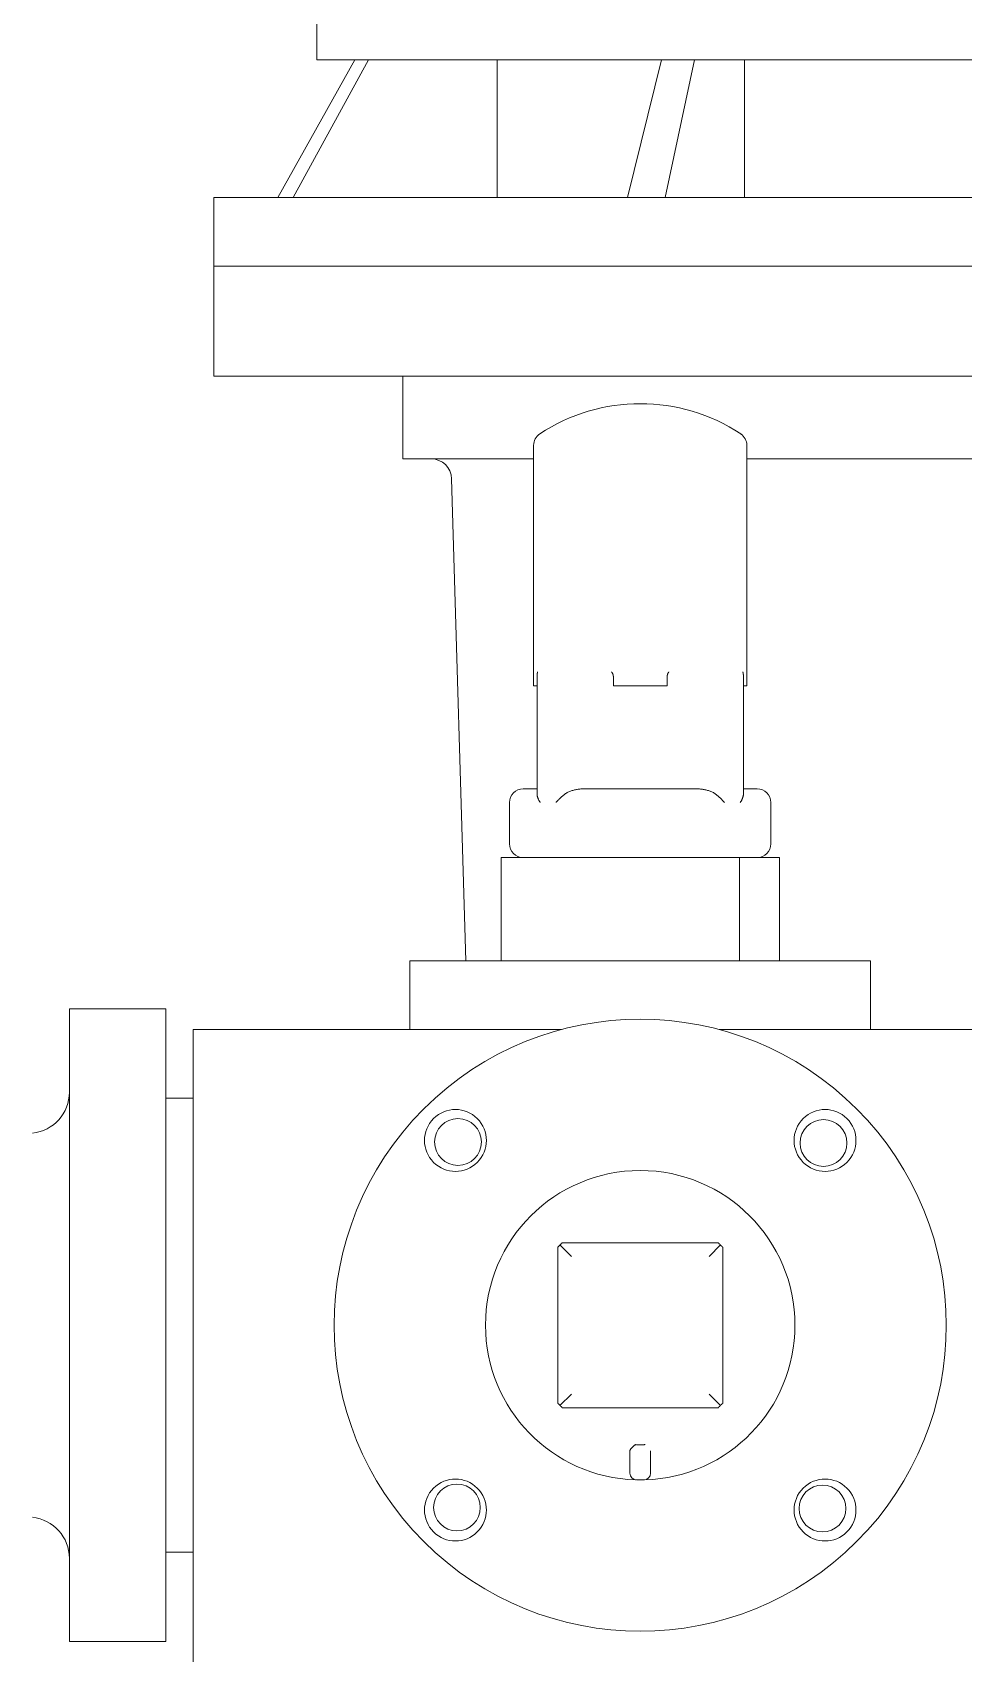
# Model space of a CAD drawing. Extents: x -965262 to 1142518, y -357520 to 71675.
# Drawn here: x -851881.7 to -851746.3, y -92212.1 to -91976.3 of the extents above; entities that cross this region are included whole.
import ezdxf

# ---------------------------------------------------------------- set-up
doc = ezdxf.new("R2010")
doc.units = 0
doc.header["$LTSCALE"] = 10
doc.layers.get('0').update_dxf_attribs({"linetype": 'CONTINUOUS', "lineweight": 30})
doc.layers.add('Оборудование', color=7, linetype='CONTINUOUS', lineweight=30)

msp = doc.modelspace()

# ---------------------------------------------------------------- hatches: boundary and pattern name
at = {"lineweight": 30, "true_color": 0x1b8828}
h = msp.add_hatch(color=106, dxfattribs=at)
h.dxf.hatch_style = 1
h.paths.add_polyline_path([(-851459.79, -90277.67), (-853359.79, -90277.67), (-853359.79, -94944.84), (-851459.79, -94944.84)])
h.paths.add_polyline_path([(-851559.79, -94844.84), (-853259.79, -94844.84), (-853259.79, -90344.85), (-851559.79, -90344.85)], flags=16)

# ---------------------------------------------------------------- linework, layer by layer
at = {"layer": 'Оборудование', "color": 7, "lineweight": 0}
for p, q in [((-851840.29, -91980.34, -2902.58), (-851840.29, -91824.34, -2902.58)), ((-851846, -92000.34, -2902.58), (-851834.78, -91980.34, -2902.58)), ((-851832.79, -91980.34, -2902.58), (-851843.73, -92000.34, -2902.58)), ((-851834.78, -91980.34, -2902.58), (-851840.29, -91980.34, -2902.58)), ((-851832.79, -91980.34, -2902.58), (-851834.78, -91980.34, -2902.58)), ((-851790.2, -91980.34, -2902.58), (-851832.79, -91980.34, -2902.58)), ((-851814.1, -91980.34, -2902.58), (-851814.1, -92000.34, -2902.58)), ((-851795.13, -92000.34, -2902.58), (-851790.2, -91980.34, -2902.58)), ((-851785.41, -91980.34, -2902.58), (-851790.2, -91980.34, -2902.58)), ((-851785.41, -91980.34, -2902.58), (-851789.66, -92000.34, -2902.58)), ((-851725.18, -91980.34, -2902.58), (-851785.41, -91980.34, -2902.58)), ((-851778.14, -91980.34, -2902.58), (-851778.14, -92000.34, -2902.58)), ((-851655.29, -92000.34, -2902.58), (-851855.29, -92000.34, -2902.58)), ((-851855.29, -92010.34, -2902.58), (-851855.29, -92000.34, -2902.58)), ((-851655.29, -92010.34, -2902.58), (-851855.29, -92010.34, -2902.58)), ((-851655.29, -92010.34, -2902.58), (-851855.29, -92010.34, -2902.58)), ((-851855.29, -92026.34, -2902.58), (-851855.29, -92010.34, -2902.58)), ((-851655.29, -92026.34, -2902.58), (-851855.29, -92026.34, -2902.58)), ((-851827.79, -92038.34, -2902.58), (-851827.79, -92026.34, -2902.58)), ((-851808.79, -92036.39, -2902.58), (-851808.79, -92071.34, -2902.58)), ((-851777.79, -92036.39, -2902.58), (-851777.79, -92071.34, -2902.58)), ((-851808.79, -92038.34, -2902.58), (-851827.79, -92038.34, -2902.58)), ((-851682.79, -92038.34, -2902.58), (-851777.79, -92038.34, -2902.58)), ((-851818.63, -92111.34, -2902.58), (-851820.71, -92041.25, -2902.58)), ((-851808.28, -92069.72, -2902.58), (-851808.27, -92069.69, -2902.58)), ((-851808.28, -92069.76, -2902.58), (-851808.28, -92069.72, -2902.58)), ((-851808.28, -92069.79, -2902.58), (-851808.28, -92069.76, -2902.58)), ((-851808.28, -92069.83, -2902.58), (-851808.28, -92069.79, -2902.58)), ((-851808.27, -92069.63, -2902.58), (-851808.26, -92069.59, -2902.58)), ((-851808.27, -92069.66, -2902.58), (-851808.27, -92069.63, -2902.58)), ((-851808.27, -92069.69, -2902.58), (-851808.27, -92069.66, -2902.58)), ((-851808.26, -92069.53, -2902.58), (-851808.25, -92069.5, -2902.58)), ((-851808.26, -92069.56, -2902.58), (-851808.26, -92069.53, -2902.58)), ((-851808.26, -92069.59, -2902.58), (-851808.26, -92069.56, -2902.58)), ((-851808.25, -92069.47, -2902.58), (-851808.24, -92069.44, -2902.58)), ((-851808.25, -92069.5, -2902.58), (-851808.25, -92069.47, -2902.58)), ((-851808.24, -92069.42, -2902.58), (-851808.23, -92069.39, -2902.58)), ((-851808.24, -92069.44, -2902.58), (-851808.24, -92069.42, -2902.58)), ((-851808.23, -92069.39, -2902.58), (-851808.22, -92069.36, -2902.58)), ((-851808.22, -92069.36, -2902.58), (-851808.22, -92069.34, -2902.58)), ((-851797.47, -92069.34, -2902.58), (-851797.45, -92069.36, -2902.58)), ((-851797.45, -92069.36, -2902.58), (-851797.42, -92069.39, -2902.58)), ((-851797.42, -92069.39, -2902.58), (-851797.4, -92069.42, -2902.58)), ((-851797.4, -92069.42, -2902.58), (-851797.38, -92069.44, -2902.58)), ((-851797.38, -92069.44, -2902.58), (-851797.36, -92069.47, -2902.58)), ((-851797.36, -92069.47, -2902.58), (-851797.34, -92069.5, -2902.58)), ((-851797.34, -92069.5, -2902.58), (-851797.32, -92069.53, -2902.58)), ((-851797.32, -92069.53, -2902.58), (-851797.31, -92069.56, -2902.58)), ((-851797.31, -92069.56, -2902.58), (-851797.29, -92069.59, -2902.58)), ((-851797.29, -92069.59, -2902.58), (-851797.28, -92069.62, -2902.58)), ((-851797.28, -92069.62, -2902.58), (-851797.27, -92069.66, -2902.58)), ((-851797.27, -92069.66, -2902.58), (-851797.26, -92069.69, -2902.58)), ((-851797.26, -92069.69, -2902.58), (-851797.25, -92069.72, -2902.58)), ((-851797.25, -92069.72, -2902.58), (-851797.24, -92069.76, -2902.58)), ((-851797.24, -92069.76, -2902.58), (-851797.23, -92069.79, -2902.58)), ((-851797.23, -92069.79, -2902.58), (-851797.22, -92069.82, -2902.58)), ((-851789.36, -92069.83, -2902.58), (-851789.35, -92069.79, -2902.58)), ((-851789.35, -92069.79, -2902.58), (-851789.34, -92069.76, -2902.58)), ((-851789.34, -92069.72, -2902.58), (-851789.32, -92069.69, -2902.58)), ((-851789.34, -92069.76, -2902.58), (-851789.34, -92069.72, -2902.58)), ((-851789.32, -92069.69, -2902.58), (-851789.31, -92069.66, -2902.58)), ((-851789.31, -92069.66, -2902.58), (-851789.3, -92069.63, -2902.58)), ((-851789.3, -92069.63, -2902.58), (-851789.29, -92069.59, -2902.58)), ((-851789.29, -92069.59, -2902.58), (-851789.27, -92069.56, -2902.58)), ((-851789.27, -92069.56, -2902.58), (-851789.26, -92069.53, -2902.58)), ((-851789.26, -92069.53, -2902.58), (-851789.24, -92069.5, -2902.58)), ((-851789.24, -92069.5, -2902.58), (-851789.22, -92069.47, -2902.58)), ((-851789.22, -92069.47, -2902.58), (-851789.2, -92069.44, -2902.58)), ((-851789.2, -92069.44, -2902.58), (-851789.18, -92069.42, -2902.58)), ((-851789.18, -92069.42, -2902.58), (-851789.16, -92069.39, -2902.58)), ((-851789.16, -92069.39, -2902.58), (-851789.14, -92069.36, -2902.58)), ((-851789.14, -92069.36, -2902.58), (-851789.11, -92069.34, -2902.58)), ((-851778.36, -92069.34, -2902.58), (-851778.36, -92069.36, -2902.58)), ((-851778.36, -92069.36, -2902.58), (-851778.35, -92069.39, -2902.58)), ((-851778.35, -92069.39, -2902.58), (-851778.35, -92069.42, -2902.58)), ((-851778.35, -92069.42, -2902.58), (-851778.34, -92069.44, -2902.58)), ((-851778.34, -92069.44, -2902.58), (-851778.33, -92069.47, -2902.58)), ((-851778.33, -92069.47, -2902.58), (-851778.33, -92069.5, -2902.58)), ((-851778.33, -92069.5, -2902.58), (-851778.32, -92069.53, -2902.58)), ((-851778.32, -92069.53, -2902.58), (-851778.32, -92069.56, -2902.58)), ((-851778.32, -92069.56, -2902.58), (-851778.32, -92069.59, -2902.58)), ((-851778.32, -92069.59, -2902.58), (-851778.31, -92069.62, -2902.58)), ((-851778.31, -92069.62, -2902.58), (-851778.31, -92069.66, -2902.58)), ((-851778.31, -92069.66, -2902.58), (-851778.31, -92069.69, -2902.58)), ((-851778.31, -92069.69, -2902.58), (-851778.3, -92069.72, -2902.58)), ((-851778.3, -92069.72, -2902.58), (-851778.3, -92069.76, -2902.58)), ((-851778.3, -92069.76, -2902.58), (-851778.3, -92069.79, -2902.58)), ((-851778.3, -92069.79, -2902.58), (-851778.3, -92069.82, -2902.58)), ((-851808.29, -92071.34, -2902.58), (-851808.79, -92071.34, -2902.58)), ((-851808.29, -92069.86, -2902.58), (-851808.28, -92069.83, -2902.58)), ((-851808.29, -92069.89, -2902.58), (-851808.29, -92069.86, -2902.58)), ((-851808.29, -92069.93, -2902.58), (-851808.29, -92069.89, -2902.58)), ((-851808.29, -92069.96, -2902.58), (-851808.29, -92069.93, -2902.58)), ((-851808.29, -92070, -2902.58), (-851808.29, -92069.96, -2902.58)), ((-851808.29, -92070.03, -2902.58), (-851808.29, -92070, -2902.58)), ((-851808.29, -92070.07, -2902.58), (-851808.29, -92070.03, -2902.58)), ((-851808.29, -92070.1, -2902.58), (-851808.29, -92070.07, -2902.58)), ((-851808.29, -92073.31, -2902.58), (-851808.29, -92070.1, -2902.58)), ((-851797.22, -92069.82, -2902.58), (-851797.22, -92069.86, -2902.58)), ((-851797.22, -92069.86, -2902.58), (-851797.21, -92069.89, -2902.58)), ((-851797.21, -92069.89, -2902.58), (-851797.21, -92069.93, -2902.58)), ((-851797.21, -92069.93, -2902.58), (-851797.2, -92069.96, -2902.58)), ((-851797.2, -92069.96, -2902.58), (-851797.2, -92070, -2902.58)), ((-851797.2, -92070, -2902.58), (-851797.2, -92070.03, -2902.58)), ((-851797.2, -92070.03, -2902.58), (-851797.2, -92070.07, -2902.58)), ((-851797.2, -92070.07, -2902.58), (-851797.2, -92070.1, -2902.58)), ((-851797.2, -92070.1, -2902.58), (-851797.2, -92071.34, -2902.58)), ((-851793.29, -92071.34, -2902.58), (-851797.2, -92071.34, -2902.58)), ((-851789.39, -92071.34, -2902.58), (-851793.29, -92071.34, -2902.58)), ((-851789.39, -92070.07, -2902.58), (-851789.38, -92070.03, -2902.58)), ((-851789.39, -92070.1, -2902.58), (-851789.39, -92070.07, -2902.58)), ((-851789.39, -92071.34, -2902.58), (-851789.39, -92070.1, -2902.58)), ((-851789.38, -92069.93, -2902.58), (-851789.37, -92069.89, -2902.58)), ((-851789.38, -92069.96, -2902.58), (-851789.38, -92069.93, -2902.58)), ((-851789.38, -92070, -2902.58), (-851789.38, -92069.96, -2902.58)), ((-851789.38, -92070.03, -2902.58), (-851789.38, -92070, -2902.58)), ((-851789.37, -92069.86, -2902.58), (-851789.36, -92069.83, -2902.58)), ((-851789.37, -92069.89, -2902.58), (-851789.37, -92069.86, -2902.58)), ((-851778.3, -92069.82, -2902.58), (-851778.3, -92069.86, -2902.58)), ((-851778.3, -92069.86, -2902.58), (-851778.29, -92069.89, -2902.58)), ((-851778.29, -92069.89, -2902.58), (-851778.29, -92069.93, -2902.58)), ((-851778.29, -92069.93, -2902.58), (-851778.29, -92069.96, -2902.58)), ((-851778.29, -92069.96, -2902.58), (-851778.29, -92070, -2902.58)), ((-851778.29, -92070, -2902.58), (-851778.29, -92070.03, -2902.58)), ((-851778.29, -92070.03, -2902.58), (-851778.29, -92070.07, -2902.58)), ((-851778.29, -92070.07, -2902.58), (-851778.29, -92070.1, -2902.58)), ((-851778.29, -92070.1, -2902.58), (-851778.29, -92073.31, -2902.58)), ((-851777.79, -92071.34, -2902.58), (-851778.29, -92071.34, -2902.58)), ((-851808.29, -92087.1, -2902.58), (-851808.29, -92073.31, -2902.58)), ((-851778.29, -92073.31, -2902.58), (-851778.29, -92087.1, -2902.58)), ((-851812.29, -92088.34, -2902.58), (-851812.29, -92094.34, -2902.58)), ((-851808.29, -92086.34, -2902.58), (-851810.29, -92086.34, -2902.58)), ((-851808.29, -92087.15, -2902.58), (-851808.29, -92087.1, -2902.58)), ((-851808.29, -92087.2, -2902.58), (-851808.29, -92087.15, -2902.58)), ((-851808.28, -92087.25, -2902.58), (-851808.29, -92087.2, -2902.58)), ((-851808.28, -92087.3, -2902.58), (-851808.28, -92087.25, -2902.58)), ((-851808.27, -92087.35, -2902.58), (-851808.28, -92087.3, -2902.58)), ((-851808.26, -92087.4, -2902.58), (-851808.27, -92087.35, -2902.58)), ((-851808.25, -92087.44, -2902.58), (-851808.26, -92087.4, -2902.58)), ((-851808.23, -92087.5, -2902.58), (-851808.25, -92087.44, -2902.58)), ((-851808.22, -92087.55, -2902.58), (-851808.23, -92087.5, -2902.58)), ((-851808.2, -92087.6, -2902.58), (-851808.22, -92087.55, -2902.58)), ((-851808.18, -92087.65, -2902.58), (-851808.2, -92087.6, -2902.58)), ((-851808.16, -92087.7, -2902.58), (-851808.18, -92087.65, -2902.58)), ((-851808.14, -92087.75, -2902.58), (-851808.16, -92087.7, -2902.58)), ((-851808.12, -92087.81, -2902.58), (-851808.14, -92087.75, -2902.58)), ((-851808.1, -92087.86, -2902.58), (-851808.12, -92087.81, -2902.58)), ((-851808.07, -92087.91, -2902.58), (-851808.1, -92087.86, -2902.58)), ((-851808.04, -92087.96, -2902.58), (-851808.07, -92087.91, -2902.58)), ((-851808.02, -92088.02, -2902.58), (-851808.04, -92087.96, -2902.58)), ((-851807.99, -92088.07, -2902.58), (-851808.02, -92088.02, -2902.58)), ((-851807.96, -92088.12, -2902.58), (-851807.99, -92088.07, -2902.58)), ((-851807.92, -92088.18, -2902.58), (-851807.96, -92088.12, -2902.58)), ((-851807.89, -92088.23, -2902.58), (-851807.92, -92088.18, -2902.58)), ((-851807.86, -92088.28, -2902.58), (-851807.89, -92088.23, -2902.58)), ((-851807.82, -92088.34, -2902.58), (-851807.86, -92088.28, -2902.58)), ((-851805.49, -92088.28, -2902.58), (-851805.53, -92088.34, -2902.58)), ((-851805.45, -92088.23, -2902.58), (-851805.49, -92088.28, -2902.58)), ((-851805.4, -92088.18, -2902.58), (-851805.45, -92088.23, -2902.58)), ((-851805.35, -92088.12, -2902.58), (-851805.4, -92088.18, -2902.58)), ((-851805.3, -92088.07, -2902.58), (-851805.35, -92088.12, -2902.58)), ((-851805.26, -92088.02, -2902.58), (-851805.3, -92088.07, -2902.58)), ((-851805.21, -92087.96, -2902.58), (-851805.26, -92088.02, -2902.58)), ((-851805.16, -92087.91, -2902.58), (-851805.21, -92087.96, -2902.58)), ((-851805.1, -92087.86, -2902.58), (-851805.16, -92087.91, -2902.58)), ((-851805.05, -92087.81, -2902.58), (-851805.1, -92087.86, -2902.58)), ((-851805, -92087.75, -2902.58), (-851805.05, -92087.81, -2902.58)), ((-851804.95, -92087.7, -2902.58), (-851805, -92087.75, -2902.58)), ((-851804.89, -92087.65, -2902.58), (-851804.95, -92087.7, -2902.58)), ((-851804.84, -92087.6, -2902.58), (-851804.89, -92087.65, -2902.58)), ((-851804.78, -92087.55, -2902.58), (-851804.84, -92087.6, -2902.58)), ((-851804.72, -92087.5, -2902.58), (-851804.78, -92087.55, -2902.58)), ((-851804.67, -92087.44, -2902.58), (-851804.72, -92087.5, -2902.58)), ((-851804.61, -92087.4, -2902.58), (-851804.67, -92087.44, -2902.58)), ((-851804.55, -92087.35, -2902.58), (-851804.61, -92087.4, -2902.58)), ((-851804.49, -92087.3, -2902.58), (-851804.55, -92087.35, -2902.58)), ((-851804.43, -92087.25, -2902.58), (-851804.49, -92087.3, -2902.58)), ((-851804.37, -92087.2, -2902.58), (-851804.43, -92087.25, -2902.58)), ((-851804.31, -92087.15, -2902.58), (-851804.37, -92087.2, -2902.58)), ((-851804.25, -92087.1, -2902.58), (-851804.31, -92087.15, -2902.58)), ((-851804.25, -92087.1, -2902.58), (-851804.14, -92087.03, -2902.58)), ((-851804.14, -92087.03, -2902.58), (-851804.03, -92086.96, -2902.58)), ((-851804.03, -92086.96, -2902.58), (-851803.92, -92086.89, -2902.58)), ((-851803.92, -92086.89, -2902.58), (-851803.8, -92086.83, -2902.58)), ((-851803.8, -92086.83, -2902.58), (-851803.69, -92086.78, -2902.58)), ((-851803.69, -92086.78, -2902.58), (-851803.57, -92086.73, -2902.58)), ((-851803.57, -92086.73, -2902.58), (-851803.45, -92086.68, -2902.58)), ((-851803.45, -92086.68, -2902.58), (-851803.33, -92086.63, -2902.58)), ((-851803.33, -92086.63, -2902.58), (-851803.2, -92086.59, -2902.58)), ((-851803.2, -92086.59, -2902.58), (-851803.08, -92086.56, -2902.58)), ((-851803.08, -92086.56, -2902.58), (-851802.95, -92086.52, -2902.58)), ((-851802.95, -92086.52, -2902.58), (-851802.83, -92086.49, -2902.58)), ((-851802.83, -92086.49, -2902.58), (-851802.7, -92086.47, -2902.58)), ((-851802.7, -92086.47, -2902.58), (-851802.58, -92086.44, -2902.58)), ((-851802.58, -92086.44, -2902.58), (-851802.45, -92086.42, -2902.58)), ((-851802.45, -92086.42, -2902.58), (-851802.32, -92086.4, -2902.58)), ((-851802.32, -92086.4, -2902.58), (-851802.19, -92086.39, -2902.58)), ((-851802.19, -92086.39, -2902.58), (-851802.06, -92086.37, -2902.58)), ((-851802.06, -92086.37, -2902.58), (-851801.94, -92086.36, -2902.58)), ((-851801.94, -92086.36, -2902.58), (-851801.81, -92086.35, -2902.58)), ((-851801.81, -92086.35, -2902.58), (-851801.68, -92086.35, -2902.58)), ((-851801.68, -92086.35, -2902.58), (-851801.55, -92086.34, -2902.58)), ((-851801.55, -92086.34, -2902.58), (-851801.42, -92086.34, -2902.58)), ((-851801.42, -92086.34, -2902.58), (-851801.29, -92086.34, -2902.58)), ((-851793.29, -92086.34, -2902.58), (-851801.29, -92086.34, -2902.58)), ((-851785.29, -92086.34, -2902.58), (-851793.29, -92086.34, -2902.58)), ((-851785.29, -92086.34, -2902.58), (-851785.16, -92086.34, -2902.58)), ((-851785.16, -92086.34, -2902.58), (-851785.03, -92086.34, -2902.58)), ((-851785.03, -92086.34, -2902.58), (-851784.9, -92086.35, -2902.58)), ((-851784.9, -92086.35, -2902.58), (-851784.77, -92086.35, -2902.58)), ((-851784.77, -92086.35, -2902.58), (-851784.65, -92086.36, -2902.58)), ((-851784.65, -92086.36, -2902.58), (-851784.52, -92086.37, -2902.58)), ((-851784.52, -92086.37, -2902.58), (-851784.39, -92086.39, -2902.58)), ((-851784.39, -92086.39, -2902.58), (-851784.26, -92086.4, -2902.58)), ((-851784.26, -92086.4, -2902.58), (-851784.14, -92086.42, -2902.58)), ((-851784.14, -92086.42, -2902.58), (-851784.01, -92086.44, -2902.58)), ((-851784.01, -92086.44, -2902.58), (-851783.88, -92086.47, -2902.58)), ((-851783.88, -92086.47, -2902.58), (-851783.76, -92086.49, -2902.58)), ((-851783.76, -92086.49, -2902.58), (-851783.63, -92086.52, -2902.58)), ((-851783.63, -92086.52, -2902.58), (-851783.51, -92086.56, -2902.58)), ((-851783.51, -92086.56, -2902.58), (-851783.38, -92086.59, -2902.58)), ((-851783.38, -92086.59, -2902.58), (-851783.26, -92086.63, -2902.58)), ((-851783.26, -92086.63, -2902.58), (-851783.14, -92086.68, -2902.58)), ((-851783.14, -92086.68, -2902.58), (-851783.01, -92086.72, -2902.58)), ((-851783.01, -92086.72, -2902.58), (-851782.9, -92086.78, -2902.58)), ((-851782.9, -92086.78, -2902.58), (-851782.78, -92086.83, -2902.58)), ((-851782.78, -92086.83, -2902.58), (-851782.66, -92086.89, -2902.58)), ((-851782.66, -92086.89, -2902.58), (-851782.55, -92086.96, -2902.58)), ((-851782.55, -92086.96, -2902.58), (-851782.44, -92087.03, -2902.58)), ((-851782.44, -92087.03, -2902.58), (-851782.34, -92087.1, -2902.58)), ((-851782.27, -92087.15, -2902.58), (-851782.34, -92087.1, -2902.58)), ((-851782.21, -92087.2, -2902.58), (-851782.27, -92087.15, -2902.58)), ((-851782.15, -92087.25, -2902.58), (-851782.21, -92087.2, -2902.58)), ((-851782.09, -92087.3, -2902.58), (-851782.15, -92087.25, -2902.58)), ((-851782.03, -92087.35, -2902.58), (-851782.09, -92087.3, -2902.58)), ((-851781.97, -92087.4, -2902.58), (-851782.03, -92087.35, -2902.58)), ((-851781.92, -92087.44, -2902.58), (-851781.97, -92087.4, -2902.58)), ((-851781.86, -92087.5, -2902.58), (-851781.92, -92087.44, -2902.58)), ((-851781.8, -92087.55, -2902.58), (-851781.86, -92087.5, -2902.58)), ((-851781.75, -92087.6, -2902.58), (-851781.8, -92087.55, -2902.58)), ((-851781.69, -92087.65, -2902.58), (-851781.75, -92087.6, -2902.58)), ((-851781.64, -92087.7, -2902.58), (-851781.69, -92087.65, -2902.58)), ((-851781.58, -92087.75, -2902.58), (-851781.64, -92087.7, -2902.58)), ((-851781.53, -92087.81, -2902.58), (-851781.58, -92087.75, -2902.58)), ((-851781.48, -92087.86, -2902.58), (-851781.53, -92087.81, -2902.58)), ((-851781.43, -92087.91, -2902.58), (-851781.48, -92087.86, -2902.58)), ((-851781.37, -92087.96, -2902.58), (-851781.43, -92087.91, -2902.58)), ((-851781.32, -92088.02, -2902.58), (-851781.37, -92087.96, -2902.58)), ((-851781.28, -92088.07, -2902.58), (-851781.32, -92088.02, -2902.58)), ((-851781.23, -92088.12, -2902.58), (-851781.28, -92088.07, -2902.58)), ((-851781.18, -92088.18, -2902.58), (-851781.23, -92088.12, -2902.58)), ((-851781.14, -92088.23, -2902.58), (-851781.18, -92088.18, -2902.58)), ((-851781.09, -92088.28, -2902.58), (-851781.14, -92088.23, -2902.58)), ((-851781.05, -92088.34, -2902.58), (-851781.09, -92088.28, -2902.58)), ((-851778.73, -92088.28, -2902.58), (-851778.76, -92088.34, -2902.58)), ((-851778.69, -92088.23, -2902.58), (-851778.73, -92088.28, -2902.58)), ((-851778.66, -92088.18, -2902.58), (-851778.69, -92088.23, -2902.58)), ((-851778.63, -92088.12, -2902.58), (-851778.66, -92088.18, -2902.58)), ((-851778.59, -92088.07, -2902.58), (-851778.63, -92088.12, -2902.58)), ((-851778.57, -92088.02, -2902.58), (-851778.59, -92088.07, -2902.58)), ((-851778.54, -92087.96, -2902.58), (-851778.57, -92088.02, -2902.58)), ((-851778.51, -92087.91, -2902.58), (-851778.54, -92087.96, -2902.58)), ((-851778.48, -92087.86, -2902.58), (-851778.51, -92087.91, -2902.58)), ((-851778.46, -92087.81, -2902.58), (-851778.48, -92087.86, -2902.58)), ((-851778.44, -92087.75, -2902.58), (-851778.46, -92087.81, -2902.58)), ((-851778.42, -92087.7, -2902.58), (-851778.44, -92087.75, -2902.58)), ((-851778.4, -92087.65, -2902.58), (-851778.42, -92087.7, -2902.58)), ((-851778.38, -92087.6, -2902.58), (-851778.4, -92087.65, -2902.58)), ((-851778.36, -92087.55, -2902.58), (-851778.38, -92087.6, -2902.58)), ((-851778.35, -92087.5, -2902.58), (-851778.36, -92087.55, -2902.58)), ((-851778.34, -92087.44, -2902.58), (-851778.35, -92087.5, -2902.58)), ((-851778.32, -92087.4, -2902.58), (-851778.34, -92087.44, -2902.58)), ((-851778.31, -92087.35, -2902.58), (-851778.32, -92087.4, -2902.58)), ((-851778.3, -92087.25, -2902.58), (-851778.31, -92087.3, -2902.58)), ((-851778.31, -92087.3, -2902.58), (-851778.31, -92087.35, -2902.58)), ((-851778.29, -92087.2, -2902.58), (-851778.3, -92087.25, -2902.58)), ((-851776.29, -92086.34, -2902.58), (-851778.29, -92086.34, -2902.58)), ((-851778.29, -92087.1, -2902.58), (-851778.29, -92087.15, -2902.58)), ((-851778.29, -92087.15, -2902.58), (-851778.29, -92087.2, -2902.58)), ((-851774.29, -92088.34, -2902.58), (-851774.29, -92094.34, -2902.58)), ((-851778.84, -92096.34, -2902.58), (-851813.53, -92096.34, -2902.58)), ((-851813.53, -92096.34, -2902.58), (-851813.53, -92111.34, -2902.58)), ((-851778.84, -92096.34, -2902.58), (-851773.05, -92096.34, -2902.58)), ((-851778.84, -92096.34, -2902.58), (-851778.84, -92111.34, -2902.58)), ((-851773.05, -92096.34, -2902.58), (-851773.05, -92111.34, -2902.58)), ((-851826.79, -92111.34, -2902.58), (-851761.02, -92111.34, -2902.58)), ((-851826.79, -92121.34, -2902.58), (-851826.79, -92111.34, -2902.58)), ((-851761.02, -92111.34, -2902.58), (-851759.79, -92111.34, -2902.58)), ((-851759.79, -92121.34, -2902.58), (-851759.79, -92111.34, -2902.58)), ((-851876.29, -92118.34, -2902.58), (-851876.29, -92128.34, -2902.58)), ((-851876.29, -92118.34, -2902.58), (-851862.29, -92118.34, -2902.58)), ((-851862.29, -92118.34, -2902.58), (-851862.29, -92128.34, -2902.58)), ((-851858.29, -92121.34, -2902.58), (-851858.29, -92411.34, -2902.58)), ((-851804.75, -92121.34, -2902.58), (-851858.29, -92121.34, -2902.58)), ((-851698.29, -92121.34, -2902.58), (-851781.83, -92121.34, -2902.58)), ((-851876.29, -92200.34, -2902.58), (-851876.29, -92128.34, -2902.58)), ((-851862.29, -92200.34, -2902.58), (-851862.29, -92128.34, -2902.58)), ((-851862.29, -92131.34, -2902.58), (-851858.29, -92131.34, -2902.58)), ((-851805.29, -92152.97, -2902.58), (-851805.29, -92153.01, -2902.58)), ((-851805.29, -92175.66, -2902.58), (-851805.29, -92153.01, -2902.58)), ((-851805.29, -92153.01, -2902.58), (-851805.29, -92153.01, -2902.58)), ((-851805.29, -92153.01, -2902.58), (-851805.29, -92153.01, -2902.58)), ((-851805.29, -92153.01, -2902.58), (-851805.28, -92153.01, -2902.58)), ((-851805.28, -92153.01, -2902.58), (-851805.28, -92153, -2902.58)), ((-851805.28, -92153, -2902.58), (-851805.27, -92153, -2902.58)), ((-851805.27, -92152.99, -2902.58), (-851805.26, -92152.98, -2902.58)), ((-851805.27, -92153, -2902.58), (-851805.27, -92152.99, -2902.58)), ((-851805.26, -92152.98, -2902.58), (-851805.25, -92152.97, -2902.58)), ((-851805.25, -92152.97, -2902.58), (-851805.24, -92152.96, -2902.58)), ((-851805.24, -92152.96, -2902.58), (-851805.23, -92152.95, -2902.58)), ((-851805.23, -92152.95, -2902.58), (-851805.21, -92152.93, -2902.58)), ((-851805.21, -92152.93, -2902.58), (-851805.2, -92152.92, -2902.58)), ((-851805.2, -92152.92, -2902.58), (-851805.18, -92152.9, -2902.58)), ((-851805.18, -92152.9, -2902.58), (-851805.17, -92152.88, -2902.58)), ((-851805.17, -92152.88, -2902.58), (-851805.15, -92152.87, -2902.58)), ((-851805.15, -92152.87, -2902.58), (-851805.13, -92152.85, -2902.58)), ((-851805.13, -92152.85, -2902.58), (-851805.11, -92152.83, -2902.58)), ((-851805.11, -92152.83, -2902.58), (-851805.09, -92152.81, -2902.58)), ((-851805.09, -92152.81, -2902.58), (-851805.07, -92152.79, -2902.58)), ((-851805.07, -92152.79, -2902.58), (-851805.05, -92152.77, -2902.58)), ((-851805.05, -92152.77, -2902.58), (-851805.03, -92152.74, -2902.58)), ((-851805.03, -92152.74, -2902.58), (-851805.01, -92152.72, -2902.58)), ((-851805.01, -92152.72, -2902.58), (-851804.98, -92152.7, -2902.58)), ((-851804.98, -92152.7, -2902.58), (-851804.96, -92152.67, -2902.58)), ((-851804.96, -92152.67, -2902.58), (-851804.93, -92152.65, -2902.58)), ((-851804.96, -92152.67, -2902.58), (-851803.29, -92154.34, -2902.58)), ((-851804.93, -92152.65, -2902.58), (-851804.91, -92152.62, -2902.58)), ((-851804.91, -92152.62, -2902.58), (-851804.89, -92152.6, -2902.58)), ((-851804.89, -92152.6, -2902.58), (-851804.86, -92152.58, -2902.58)), ((-851804.86, -92152.58, -2902.58), (-851804.84, -92152.56, -2902.58)), ((-851804.84, -92152.56, -2902.58), (-851804.82, -92152.53, -2902.58)), ((-851804.82, -92152.53, -2902.58), (-851804.8, -92152.51, -2902.58)), ((-851804.8, -92152.51, -2902.58), (-851804.78, -92152.5, -2902.58)), ((-851804.78, -92152.5, -2902.58), (-851804.76, -92152.48, -2902.58)), ((-851804.76, -92152.48, -2902.58), (-851804.74, -92152.46, -2902.58)), ((-851804.74, -92152.46, -2902.58), (-851804.73, -92152.44, -2902.58)), ((-851804.73, -92152.44, -2902.58), (-851804.71, -92152.43, -2902.58)), ((-851804.71, -92152.43, -2902.58), (-851804.7, -92152.42, -2902.58)), ((-851804.7, -92152.42, -2902.58), (-851804.68, -92152.4, -2902.58)), ((-851804.68, -92152.4, -2902.58), (-851804.67, -92152.39, -2902.58)), ((-851804.67, -92152.39, -2902.58), (-851804.66, -92152.38, -2902.58)), ((-851804.62, -92152.34, -2902.58), (-851804.66, -92152.34, -2902.58)), ((-851804.66, -92152.38, -2902.58), (-851804.65, -92152.37, -2902.58)), ((-851804.65, -92152.37, -2902.58), (-851804.64, -92152.36, -2902.58)), ((-851804.64, -92152.36, -2902.58), (-851804.63, -92152.35, -2902.58)), ((-851804.63, -92152.35, -2902.58), (-851804.62, -92152.34, -2902.58)), ((-851804.63, -92152.35, -2902.58), (-851804.63, -92152.35, -2902.58)), ((-851804.62, -92152.34, -2902.58), (-851781.97, -92152.34, -2902.58)), ((-851804.62, -92152.34, -2902.58), (-851804.62, -92152.34, -2902.58)), ((-851804.62, -92152.34, -2902.58), (-851804.62, -92152.34, -2902.58)), ((-851804.62, -92152.34, -2902.58), (-851804.62, -92152.34, -2902.58)), ((-851783.29, -92154.34, -2902.58), (-851781.62, -92152.67, -2902.58)), ((-851781.92, -92152.34, -2902.58), (-851781.97, -92152.34, -2902.58)), ((-851781.97, -92152.34, -2902.58), (-851781.97, -92152.34, -2902.58)), ((-851781.97, -92152.34, -2902.58), (-851781.96, -92152.34, -2902.58)), ((-851781.96, -92152.34, -2902.58), (-851781.96, -92152.34, -2902.58)), ((-851781.96, -92152.34, -2902.58), (-851781.95, -92152.35, -2902.58)), ((-851781.95, -92152.35, -2902.58), (-851781.95, -92152.35, -2902.58)), ((-851781.95, -92152.35, -2902.58), (-851781.94, -92152.36, -2902.58)), ((-851781.94, -92152.36, -2902.58), (-851781.93, -92152.37, -2902.58)), ((-851781.93, -92152.37, -2902.58), (-851781.92, -92152.38, -2902.58)), ((-851781.92, -92152.38, -2902.58), (-851781.91, -92152.39, -2902.58)), ((-851781.91, -92152.39, -2902.58), (-851781.9, -92152.4, -2902.58)), ((-851781.9, -92152.4, -2902.58), (-851781.88, -92152.41, -2902.58)), ((-851781.88, -92152.41, -2902.58), (-851781.87, -92152.43, -2902.58)), ((-851781.87, -92152.43, -2902.58), (-851781.85, -92152.44, -2902.58)), ((-851781.85, -92152.44, -2902.58), (-851781.84, -92152.46, -2902.58)), ((-851781.84, -92152.46, -2902.58), (-851781.82, -92152.48, -2902.58)), ((-851781.82, -92152.48, -2902.58), (-851781.8, -92152.5, -2902.58)), ((-851781.8, -92152.5, -2902.58), (-851781.78, -92152.51, -2902.58)), ((-851781.78, -92152.51, -2902.58), (-851781.76, -92152.53, -2902.58)), ((-851781.76, -92152.53, -2902.58), (-851781.74, -92152.56, -2902.58)), ((-851781.74, -92152.56, -2902.58), (-851781.72, -92152.58, -2902.58)), ((-851781.72, -92152.58, -2902.58), (-851781.7, -92152.6, -2902.58)), ((-851781.7, -92152.6, -2902.58), (-851781.67, -92152.62, -2902.58)), ((-851781.67, -92152.62, -2902.58), (-851781.65, -92152.65, -2902.58)), ((-851781.65, -92152.65, -2902.58), (-851781.62, -92152.67, -2902.58)), ((-851781.62, -92152.67, -2902.58), (-851781.6, -92152.7, -2902.58)), ((-851781.6, -92152.7, -2902.58), (-851781.58, -92152.72, -2902.58)), ((-851781.58, -92152.72, -2902.58), (-851781.55, -92152.74, -2902.58)), ((-851781.55, -92152.74, -2902.58), (-851781.53, -92152.77, -2902.58)), ((-851781.53, -92152.77, -2902.58), (-851781.51, -92152.79, -2902.58)), ((-851781.51, -92152.79, -2902.58), (-851781.49, -92152.81, -2902.58)), ((-851781.49, -92152.81, -2902.58), (-851781.47, -92152.83, -2902.58)), ((-851781.47, -92152.83, -2902.58), (-851781.45, -92152.85, -2902.58)), ((-851781.45, -92152.85, -2902.58), (-851781.43, -92152.87, -2902.58)), ((-851781.43, -92152.87, -2902.58), (-851781.41, -92152.88, -2902.58)), ((-851781.41, -92152.88, -2902.58), (-851781.4, -92152.9, -2902.58)), ((-851781.4, -92152.9, -2902.58), (-851781.38, -92152.92, -2902.58)), ((-851781.38, -92152.92, -2902.58), (-851781.37, -92152.93, -2902.58)), ((-851781.37, -92152.93, -2902.58), (-851781.35, -92152.95, -2902.58)), ((-851781.35, -92152.95, -2902.58), (-851781.34, -92152.96, -2902.58)), ((-851781.34, -92152.96, -2902.58), (-851781.33, -92152.97, -2902.58)), ((-851781.33, -92152.97, -2902.58), (-851781.32, -92152.98, -2902.58)), ((-851781.32, -92152.98, -2902.58), (-851781.31, -92152.99, -2902.58)), ((-851781.31, -92152.99, -2902.58), (-851781.31, -92153, -2902.58)), ((-851781.31, -92153, -2902.58), (-851781.3, -92153, -2902.58)), ((-851781.3, -92153, -2902.58), (-851781.3, -92153.01, -2902.58)), ((-851781.3, -92153.01, -2902.58), (-851781.29, -92153.01, -2902.58)), ((-851781.29, -92153.01, -2902.58), (-851781.29, -92152.97, -2902.58)), ((-851781.29, -92153.01, -2902.58), (-851781.29, -92175.66, -2902.58)), ((-851781.29, -92153.01, -2902.58), (-851781.29, -92153.01, -2902.58)), ((-851781.29, -92153.01, -2902.58), (-851781.29, -92153.01, -2902.58)), ((-851805.29, -92175.66, -2902.58), (-851805.29, -92175.71, -2902.58)), ((-851805.29, -92175.67, -2902.58), (-851805.29, -92175.66, -2902.58)), ((-851805.29, -92175.66, -2902.58), (-851805.29, -92175.66, -2902.58)), ((-851805.28, -92175.67, -2902.58), (-851805.29, -92175.67, -2902.58)), ((-851805.27, -92175.68, -2902.58), (-851805.28, -92175.67, -2902.58)), ((-851805.28, -92175.67, -2902.58), (-851805.28, -92175.67, -2902.58)), ((-851805.27, -92175.69, -2902.58), (-851805.27, -92175.68, -2902.58)), ((-851805.26, -92175.7, -2902.58), (-851805.27, -92175.69, -2902.58)), ((-851805.25, -92175.71, -2902.58), (-851805.26, -92175.7, -2902.58)), ((-851805.24, -92175.72, -2902.58), (-851805.25, -92175.71, -2902.58)), ((-851805.23, -92175.73, -2902.58), (-851805.24, -92175.72, -2902.58)), ((-851805.21, -92175.74, -2902.58), (-851805.23, -92175.73, -2902.58)), ((-851805.2, -92175.76, -2902.58), (-851805.21, -92175.74, -2902.58)), ((-851805.18, -92175.77, -2902.58), (-851805.2, -92175.76, -2902.58)), ((-851805.17, -92175.79, -2902.58), (-851805.18, -92175.77, -2902.58)), ((-851805.15, -92175.81, -2902.58), (-851805.17, -92175.79, -2902.58)), ((-851805.13, -92175.83, -2902.58), (-851805.15, -92175.81, -2902.58)), ((-851805.11, -92175.85, -2902.58), (-851805.13, -92175.83, -2902.58)), ((-851805.09, -92175.87, -2902.58), (-851805.11, -92175.85, -2902.58)), ((-851805.07, -92175.89, -2902.58), (-851805.09, -92175.87, -2902.58)), ((-851805.05, -92175.91, -2902.58), (-851805.07, -92175.89, -2902.58)), ((-851804.96, -92176.01, -2902.58), (-851803.29, -92174.34, -2902.58)), ((-851783.29, -92174.34, -2902.58), (-851781.62, -92176.01, -2902.58)), ((-851781.51, -92175.89, -2902.58), (-851781.53, -92175.91, -2902.58)), ((-851781.49, -92175.87, -2902.58), (-851781.51, -92175.89, -2902.58)), ((-851781.47, -92175.85, -2902.58), (-851781.49, -92175.87, -2902.58)), ((-851781.45, -92175.83, -2902.58), (-851781.47, -92175.85, -2902.58)), ((-851781.43, -92175.81, -2902.58), (-851781.45, -92175.83, -2902.58)), ((-851781.41, -92175.79, -2902.58), (-851781.43, -92175.81, -2902.58)), ((-851781.4, -92175.77, -2902.58), (-851781.41, -92175.79, -2902.58)), ((-851781.38, -92175.76, -2902.58), (-851781.4, -92175.77, -2902.58)), ((-851781.37, -92175.74, -2902.58), (-851781.38, -92175.76, -2902.58)), ((-851781.35, -92175.73, -2902.58), (-851781.37, -92175.74, -2902.58)), ((-851781.34, -92175.72, -2902.58), (-851781.35, -92175.73, -2902.58)), ((-851781.33, -92175.71, -2902.58), (-851781.34, -92175.72, -2902.58)), ((-851781.32, -92175.7, -2902.58), (-851781.33, -92175.71, -2902.58)), ((-851781.31, -92175.69, -2902.58), (-851781.32, -92175.7, -2902.58)), ((-851781.3, -92175.67, -2902.58), (-851781.31, -92175.68, -2902.58)), ((-851781.31, -92175.68, -2902.58), (-851781.31, -92175.69, -2902.58)), ((-851781.29, -92175.67, -2902.58), (-851781.3, -92175.67, -2902.58)), ((-851781.3, -92175.67, -2902.58), (-851781.3, -92175.67, -2902.58)), ((-851781.29, -92175.71, -2902.58), (-851781.29, -92175.66, -2902.58)), ((-851781.29, -92175.66, -2902.58), (-851781.29, -92175.66, -2902.58)), ((-851781.29, -92175.66, -2902.58), (-851781.29, -92175.67, -2902.58)), ((-851805.03, -92175.93, -2902.58), (-851805.05, -92175.91, -2902.58)), ((-851805.01, -92175.96, -2902.58), (-851805.03, -92175.93, -2902.58)), ((-851804.98, -92175.98, -2902.58), (-851805.01, -92175.96, -2902.58)), ((-851804.96, -92176.01, -2902.58), (-851804.98, -92175.98, -2902.58)), ((-851804.93, -92176.03, -2902.58), (-851804.96, -92176.01, -2902.58)), ((-851804.91, -92176.05, -2902.58), (-851804.93, -92176.03, -2902.58)), ((-851804.89, -92176.08, -2902.58), (-851804.91, -92176.05, -2902.58)), ((-851804.86, -92176.1, -2902.58), (-851804.89, -92176.08, -2902.58)), ((-851804.84, -92176.12, -2902.58), (-851804.86, -92176.1, -2902.58)), ((-851804.82, -92176.14, -2902.58), (-851804.84, -92176.12, -2902.58)), ((-851804.8, -92176.16, -2902.58), (-851804.82, -92176.14, -2902.58)), ((-851804.78, -92176.18, -2902.58), (-851804.8, -92176.16, -2902.58)), ((-851804.76, -92176.2, -2902.58), (-851804.78, -92176.18, -2902.58)), ((-851804.74, -92176.22, -2902.58), (-851804.76, -92176.2, -2902.58)), ((-851804.73, -92176.23, -2902.58), (-851804.74, -92176.22, -2902.58)), ((-851804.71, -92176.25, -2902.58), (-851804.73, -92176.23, -2902.58)), ((-851804.7, -92176.26, -2902.58), (-851804.71, -92176.25, -2902.58)), ((-851804.68, -92176.27, -2902.58), (-851804.7, -92176.26, -2902.58)), ((-851804.67, -92176.29, -2902.58), (-851804.68, -92176.27, -2902.58)), ((-851804.66, -92176.3, -2902.58), (-851804.67, -92176.29, -2902.58)), ((-851804.65, -92176.31, -2902.58), (-851804.66, -92176.3, -2902.58)), ((-851804.66, -92176.34, -2902.58), (-851804.62, -92176.34, -2902.58)), ((-851804.64, -92176.31, -2902.58), (-851804.65, -92176.31, -2902.58)), ((-851804.63, -92176.32, -2902.58), (-851804.64, -92176.31, -2902.58)), ((-851804.63, -92176.33, -2902.58), (-851804.63, -92176.32, -2902.58)), ((-851804.62, -92176.33, -2902.58), (-851804.63, -92176.33, -2902.58)), ((-851804.62, -92176.34, -2902.58), (-851804.62, -92176.33, -2902.58)), ((-851781.97, -92176.34, -2902.58), (-851804.62, -92176.34, -2902.58)), ((-851804.62, -92176.34, -2902.58), (-851804.62, -92176.34, -2902.58)), ((-851804.62, -92176.34, -2902.58), (-851804.62, -92176.34, -2902.58)), ((-851781.97, -92176.34, -2902.58), (-851781.92, -92176.34, -2902.58)), ((-851781.96, -92176.34, -2902.58), (-851781.97, -92176.34, -2902.58)), ((-851781.97, -92176.34, -2902.58), (-851781.97, -92176.34, -2902.58)), ((-851781.95, -92176.33, -2902.58), (-851781.96, -92176.33, -2902.58)), ((-851781.96, -92176.33, -2902.58), (-851781.96, -92176.34, -2902.58)), ((-851781.94, -92176.31, -2902.58), (-851781.95, -92176.32, -2902.58)), ((-851781.95, -92176.32, -2902.58), (-851781.95, -92176.33, -2902.58)), ((-851781.93, -92176.31, -2902.58), (-851781.94, -92176.31, -2902.58)), ((-851781.92, -92176.3, -2902.58), (-851781.93, -92176.31, -2902.58)), ((-851781.91, -92176.29, -2902.58), (-851781.92, -92176.3, -2902.58)), ((-851781.9, -92176.27, -2902.58), (-851781.91, -92176.29, -2902.58)), ((-851781.88, -92176.26, -2902.58), (-851781.9, -92176.27, -2902.58)), ((-851781.87, -92176.25, -2902.58), (-851781.88, -92176.26, -2902.58)), ((-851781.85, -92176.23, -2902.58), (-851781.87, -92176.25, -2902.58)), ((-851781.84, -92176.22, -2902.58), (-851781.85, -92176.23, -2902.58)), ((-851781.82, -92176.2, -2902.58), (-851781.84, -92176.22, -2902.58)), ((-851781.8, -92176.18, -2902.58), (-851781.82, -92176.2, -2902.58)), ((-851781.78, -92176.16, -2902.58), (-851781.8, -92176.18, -2902.58)), ((-851781.76, -92176.14, -2902.58), (-851781.78, -92176.16, -2902.58)), ((-851781.74, -92176.12, -2902.58), (-851781.76, -92176.14, -2902.58)), ((-851781.72, -92176.1, -2902.58), (-851781.74, -92176.12, -2902.58)), ((-851781.7, -92176.08, -2902.58), (-851781.72, -92176.1, -2902.58)), ((-851781.67, -92176.05, -2902.58), (-851781.7, -92176.08, -2902.58)), ((-851781.65, -92176.03, -2902.58), (-851781.67, -92176.05, -2902.58)), ((-851781.62, -92176.01, -2902.58), (-851781.65, -92176.03, -2902.58)), ((-851781.6, -92175.98, -2902.58), (-851781.62, -92176.01, -2902.58)), ((-851781.58, -92175.96, -2902.58), (-851781.6, -92175.98, -2902.58)), ((-851781.55, -92175.93, -2902.58), (-851781.58, -92175.96, -2902.58)), ((-851781.53, -92175.91, -2902.58), (-851781.55, -92175.93, -2902.58)), ((-851794.77, -92182.5, -2902.58), (-851794.79, -92182.55, -2902.58)), ((-851794.79, -92182.55, -2902.58), (-851794.79, -92182.59, -2902.58)), ((-851794.79, -92183.71, -2902.58), (-851794.79, -92182.59, -2902.58)), ((-851794.75, -92182.46, -2902.58), (-851794.77, -92182.5, -2902.58)), ((-851794.72, -92182.42, -2902.58), (-851794.75, -92182.46, -2902.58)), ((-851794.69, -92182.37, -2902.58), (-851794.72, -92182.42, -2902.58)), ((-851794.65, -92182.32, -2902.58), (-851794.69, -92182.37, -2902.58)), ((-851794.61, -92182.28, -2902.58), (-851794.65, -92182.32, -2902.58)), ((-851794.57, -92182.23, -2902.58), (-851794.61, -92182.28, -2902.58)), ((-851794.53, -92182.18, -2902.58), (-851794.57, -92182.23, -2902.58)), ((-851794.48, -92182.13, -2902.58), (-851794.53, -92182.18, -2902.58)), ((-851794.43, -92182.08, -2902.58), (-851794.48, -92182.13, -2902.58)), ((-851794.38, -92182.04, -2902.58), (-851794.43, -92182.08, -2902.58)), ((-851794.34, -92181.99, -2902.58), (-851794.38, -92182.04, -2902.58)), ((-851794.29, -92181.95, -2902.58), (-851794.34, -92181.99, -2902.58)), ((-851794.24, -92181.91, -2902.58), (-851794.29, -92181.95, -2902.58)), ((-851794.2, -92181.87, -2902.58), (-851794.24, -92181.91, -2902.58)), ((-851794.15, -92181.83, -2902.58), (-851794.2, -92181.87, -2902.58)), ((-851794.11, -92181.8, -2902.58), (-851794.15, -92181.83, -2902.58)), ((-851794.06, -92181.77, -2902.58), (-851794.11, -92181.8, -2902.58)), ((-851794.02, -92181.75, -2902.58), (-851794.06, -92181.77, -2902.58)), ((-851793.98, -92181.73, -2902.58), (-851794.02, -92181.75, -2902.58)), ((-851794, -92181.7, -2902.58), (-851793.99, -92181.7, -2902.58)), ((-851793.99, -92181.7, -2902.58), (-851793.99, -92181.7, -2902.58)), ((-851793.99, -92181.7, -2902.58), (-851793.99, -92181.7, -2902.58)), ((-851793.99, -92181.7, -2902.58), (-851793.98, -92181.7, -2902.58)), ((-851793.98, -92181.7, -2902.58), (-851793.98, -92181.7, -2902.58)), ((-851793.98, -92181.7, -2902.58), (-851793.98, -92181.7, -2902.58)), ((-851793.98, -92181.7, -2902.58), (-851793.97, -92181.7, -2902.58)), ((-851793.94, -92181.72, -2902.58), (-851793.98, -92181.73, -2902.58)), ((-851793.97, -92181.7, -2902.58), (-851793.97, -92181.7, -2902.58)), ((-851793.97, -92181.7, -2902.58), (-851793.97, -92181.7, -2902.58)), ((-851793.97, -92181.7, -2902.58), (-851793.96, -92181.7, -2902.58)), ((-851793.96, -92181.7, -2902.58), (-851793.96, -92181.7, -2902.58)), ((-851793.96, -92181.7, -2902.58), (-851793.96, -92181.7, -2902.58)), ((-851793.96, -92181.7, -2902.58), (-851793.95, -92181.7, -2902.58)), ((-851793.95, -92181.7, -2902.58), (-851793.95, -92181.7, -2902.58)), ((-851793.95, -92181.7, -2902.58), (-851793.94, -92181.7, -2902.58)), ((-851793.94, -92181.7, -2902.58), (-851793.94, -92181.7, -2902.58)), ((-851793.94, -92181.7, -2902.58), (-851793.94, -92181.7, -2902.58)), ((-851793.94, -92181.7, -2902.58), (-851793.93, -92181.7, -2902.58)), ((-851793.92, -92181.71, -2902.58), (-851793.94, -92181.72, -2902.58)), ((-851793.93, -92181.7, -2902.58), (-851793.93, -92181.71, -2902.58)), ((-851793.93, -92181.71, -2902.58), (-851793.93, -92181.71, -2902.58)), ((-851793.93, -92181.71, -2902.58), (-851793.92, -92181.71, -2902.58)), ((-851793.91, -92181.71, -2902.58), (-851793.92, -92181.71, -2902.58)), ((-851793.92, -92181.71, -2902.58), (-851793.92, -92181.71, -2902.58)), ((-851793.92, -92181.71, -2902.58), (-851793.92, -92181.71, -2902.58)), ((-851793.92, -92181.71, -2902.58), (-851793.91, -92181.71, -2902.58)), ((-851793.29, -92181.71, -2902.58), (-851793.79, -92181.71, -2902.58)), ((-851792.79, -92181.71, -2902.58), (-851793.29, -92181.71, -2902.58)), ((-851792.67, -92181.71, -2902.58), (-851792.67, -92181.71, -2902.58)), ((-851792.67, -92181.71, -2902.58), (-851792.66, -92181.71, -2902.58)), ((-851792.66, -92181.71, -2902.58), (-851792.66, -92181.71, -2902.58)), ((-851792.66, -92181.71, -2902.58), (-851792.65, -92181.71, -2902.58)), ((-851792.65, -92181.71, -2902.58), (-851792.65, -92181.7, -2902.58)), ((-851792.65, -92181.7, -2902.58), (-851792.64, -92181.7, -2902.58)), ((-851792.65, -92181.71, -2902.58), (-851792.65, -92181.71, -2902.58)), ((-851792.64, -92181.7, -2902.58), (-851792.64, -92181.7, -2902.58)), ((-851792.64, -92181.7, -2902.58), (-851792.64, -92181.7, -2902.58)), ((-851792.64, -92181.7, -2902.58), (-851792.63, -92181.7, -2902.58)), ((-851792.63, -92181.7, -2902.58), (-851792.63, -92181.7, -2902.58)), ((-851792.63, -92181.7, -2902.58), (-851792.63, -92181.7, -2902.58)), ((-851792.63, -92181.7, -2902.58), (-851792.62, -92181.7, -2902.58)), ((-851792.62, -92181.7, -2902.58), (-851792.62, -92181.7, -2902.58)), ((-851792.62, -92181.7, -2902.58), (-851792.62, -92181.7, -2902.58)), ((-851792.62, -92181.7, -2902.58), (-851792.61, -92181.7, -2902.58)), ((-851792.61, -92181.7, -2902.58), (-851792.61, -92181.7, -2902.58)), ((-851792.61, -92181.7, -2902.58), (-851792.6, -92181.7, -2902.58)), ((-851792.6, -92181.7, -2902.58), (-851792.6, -92181.7, -2902.58)), ((-851792.6, -92181.7, -2902.58), (-851792.6, -92181.7, -2902.58)), ((-851792.6, -92181.7, -2902.58), (-851792.59, -92181.7, -2902.58)), ((-851792.59, -92181.7, -2902.58), (-851792.59, -92181.7, -2902.58)), ((-851792.59, -92181.7, -2902.58), (-851792.59, -92181.7, -2902.58)), ((-851792.59, -92181.7, -2902.58), (-851792.58, -92181.7, -2902.58)), ((-851791.79, -92182.59, -2902.58), (-851791.79, -92183.71, -2902.58)), ((-851794.79, -92184.84, -2902.58), (-851794.79, -92183.71, -2902.58)), ((-851794.79, -92184.84, -2902.58), (-851794.79, -92185.84, -2902.58)), ((-851791.79, -92183.71, -2902.58), (-851791.79, -92184.84, -2902.58)), ((-851791.79, -92185.84, -2902.58), (-851791.79, -92184.84, -2902.58)), ((-851792.79, -92186.84, -2902.58), (-851793.79, -92186.84, -2902.58)), ((-851862.29, -92197.34, -2902.58), (-851858.29, -92197.34, -2902.58)), ((-851876.29, -92200.34, -2902.58), (-851876.29, -92210.34, -2902.58)), ((-851862.29, -92200.34, -2902.58), (-851862.29, -92210.34, -2902.58)), ((-851876.29, -92210.34, -2902.58), (-851862.29, -92210.34, -2902.58))]:
    msp.add_line(p, q, dxfattribs=at)
for centre, radius, start, end in [((-851793.29, -92056.86, -2902.58), 26.53, 56.6015, 123.3985), ((-851806.79, -92036.39, -2902.58), 2, 123.3985, 180), ((-851779.79, -92036.39, -2902.58), 2, 0, 56.6015), ((-851823.71, -92041.34, -2902.58), 3, 1.7, 89.9999), ((-851810.29, -92088.34, -2902.58), 2, 90, 180), ((-851776.29, -92088.34, -2902.58), 2, 0, 90), ((-851810.29, -92094.34, -2902.58), 2, 180, 270), ((-851776.29, -92094.34, -2902.58), 2, 270, 0), ((-851793.29, -92164.34, -2902.58), 44.5, 315, 135), ((-851882.29, -92130.44, -2902.58), 6, 276, 0), ((-851793.29, -92164.34, -2902.58), 44.5, 135, 315), ((-851820.16, -92137.47, -2902.58), 4.5, 315, 135), ((-851766.42, -92137.47, -2902.58), 4.5, 315, 135), ((-851820.16, -92137.47, -2902.58), 4.5, 135, 315), ((-851819.79, -92137.69, -2902.58), 3.4, 90, 270), ((-851819.79, -92137.69, -2902.58), 3.4, 270, 90), ((-851766.42, -92137.47, -2902.58), 4.5, 135, 315), ((-851766.64, -92137.84, -2902.58), 3.4, 90, 270), ((-851766.64, -92137.84, -2902.58), 3.4, 270, 90), ((-851793.29, -92164.34, -2902.58), 22.5, 0, 180), ((-851793.29, -92164.34, -2902.58), 16.5, 136.6582, 136.6587), ((-851793.29, -92164.34, -2902.58), 16.5, 133.3412, 133.3418), ((-851793.29, -92164.34, -2902.58), 16.5, 46.6582, 46.6587), ((-851793.29, -92164.34, -2902.58), 16.5, 43.3412, 43.3418), ((-851793.29, -92164.34, -2902.58), 22.5, 180, 268.2794), ((-851793.29, -92164.34, -2902.58), 22.5, 271.7206, 0), ((-851793.29, -92164.34, -2902.58), 16.5, 223.3412, 223.3418), ((-851793.29, -92164.34, -2902.58), 16.5, 316.6582, 316.6587), ((-851793.29, -92164.33, -2902.58), 16.51, 226.6582, 226.6587), ((-851793.29, -92164.34, -2902.58), 16.5, 313.3412, 313.3418), ((-851793.29, -92164.34, -2902.58), 18, 265.7516, 265.7517), ((-851793.29, -92164.34, -2902.58), 17.38, 267.6662, 270), ((-851793.79, -92180.71, -2902.58), 1, 262.9895, 270), ((-851793.29, -92164.34, -2902.58), 17.38, 270, 272.3338), ((-851792.79, -92180.71, -2902.58), 1, 270, 277.0105), ((-851820.16, -92191.21, -2902.58), 4.5, 315, 135), ((-851819.94, -92190.84, -2902.58), 3.4, 90, 270), ((-851819.94, -92190.84, -2902.58), 3.4, 270, 90), ((-851793.79, -92185.84, -2902.58), 1, 180, 270), ((-851794, -92187.83, -2902.58), 1, 84.0998, 88.2794), ((-851792.79, -92185.84, -2902.58), 1, 270, 0), ((-851792.59, -92187.83, -2902.58), 1, 91.7206, 95.9002), ((-851766.79, -92190.99, -2902.58), 3.4, 90, 270), ((-851766.42, -92191.21, -2902.58), 4.5, 315, 135), ((-851766.79, -92190.99, -2902.58), 3.4, 270, 90), ((-851820.16, -92191.21, -2902.58), 4.5, 135, 315), ((-851766.42, -92191.21, -2902.58), 4.5, 135, 315), ((-851882.29, -92198.24, -2902.58), 6, 0, 84)]:
    msp.add_arc(centre, radius, start, end, dxfattribs=at)

doc.saveas('drawing.dxf')
